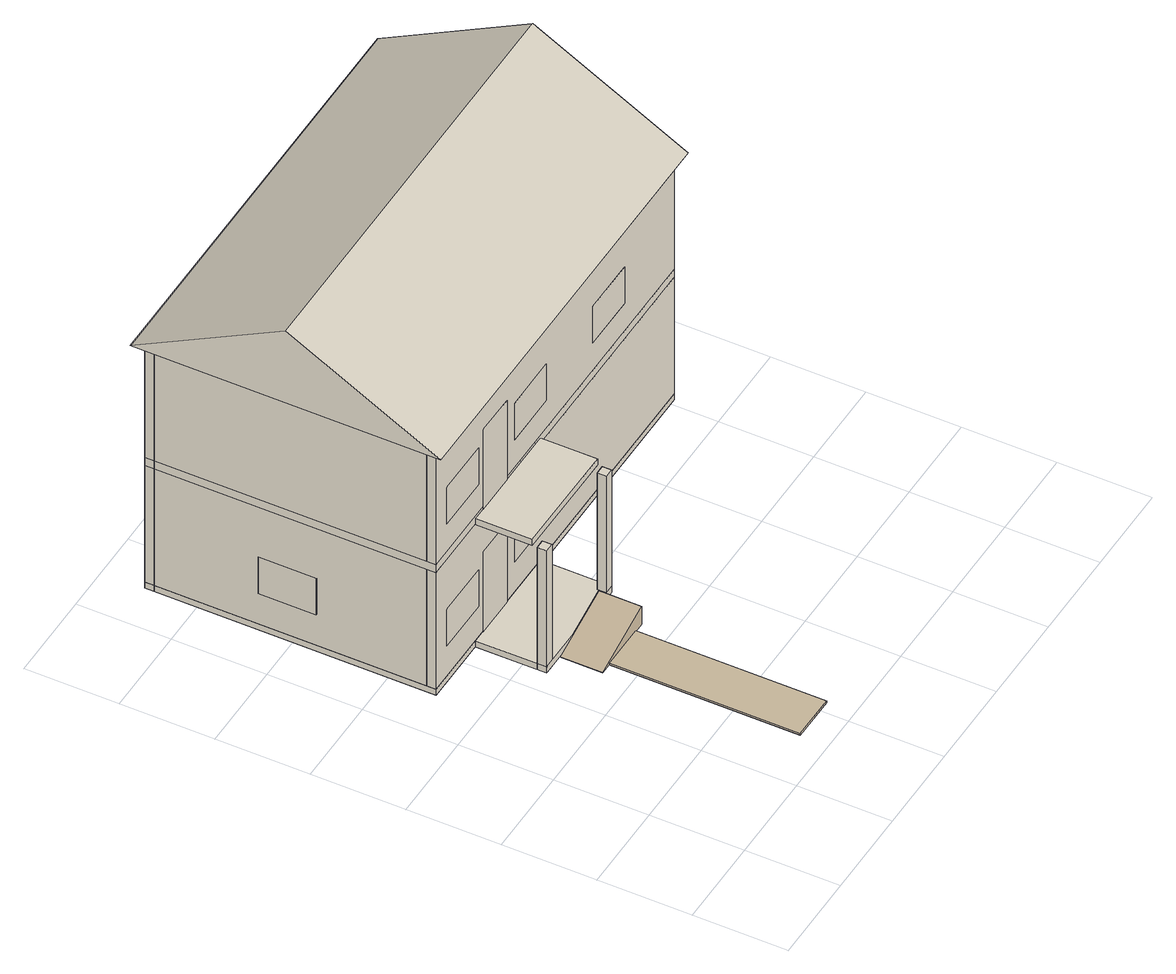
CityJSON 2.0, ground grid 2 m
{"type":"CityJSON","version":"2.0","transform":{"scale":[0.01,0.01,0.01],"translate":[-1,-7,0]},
"CityObjects":{
"building1":{"type":"Building","attributes":{"name":"Basic Two-Story House","building_type":"residential"},"children":["building1-1","building1-2","building1-3","building1-4","building1-5","building1-6","building1-7","building1-8","building1-9","building1-10","building1-11","building1-12","building1-13","building1-14","building1-15","building1-16","building1-17","building1-18","building1-19","building1-20","building1-21","building1-22","building1-23","building1-24","building1-25","building1-26","building1-27","building1-28","building1-29","building1-30","building1-31","building1-32","building1-33","building1-34"]},
"building1-1":{"type":"BuildingPart","attributes":{"name":"Ground Floor Slab","element_type":"slab","storey":"Ground Floor","dimensions_m":[9.14,6.1,0.15]},"parents":["building1"],"geometry":[{"type":"Solid","lod":"1","boundaries":[[[[0,1,2,3]],[[4,5,6,7]],[[0,4,7,1]],[[1,7,6,2]],[[2,6,5,3]],[[3,5,4,0]]]]}]},
"building1-2":{"type":"BuildingPart","attributes":{"name":"Exterior Walls - Ground Floor Front","element_type":"wall","storey":"Ground Floor","dimensions_m":[9.14,0.2,3.05]},"parents":["building1"],"geometry":[{"type":"Solid","lod":"1","boundaries":[[[[0,1,8,9]],[[10,11,12,13]],[[0,10,13,1]],[[1,13,12,8]],[[8,12,11,9]],[[9,11,10,0]]]]}]},
"building1-3":{"type":"BuildingPart","attributes":{"name":"Exterior Walls - Ground Floor Rear","element_type":"wall","storey":"Ground Floor","dimensions_m":[9.14,0.2,3.05]},"parents":["building1"],"geometry":[{"type":"Solid","lod":"1","boundaries":[[[[14,15,2,3]],[[16,17,18,19]],[[14,16,19,15]],[[15,19,18,2]],[[2,18,17,3]],[[3,17,16,14]]]]}]},
"building1-4":{"type":"BuildingPart","attributes":{"name":"Exterior Walls - Ground Floor Left","element_type":"wall","storey":"Ground Floor","dimensions_m":[6.1,0.2,3.05]},"parents":["building1"],"geometry":[{"type":"Solid","lod":"1","boundaries":[[[[20,21,3,0]],[[22,10,17,23]],[[20,22,23,21]],[[21,23,17,3]],[[3,17,10,0]],[[0,10,22,20]]]]}]},
"building1-5":{"type":"BuildingPart","attributes":{"name":"Exterior Walls - Ground Floor Right","element_type":"wall","storey":"Ground Floor","dimensions_m":[6.1,0.2,3.05]},"parents":["building1"],"geometry":[{"type":"Solid","lod":"1","boundaries":[[[[1,2,24,25]],[[13,26,27,18]],[[1,13,18,2]],[[2,18,27,24]],[[24,27,26,25]],[[25,26,13,1]]]]}]},
"building1-6":{"type":"BuildingPart","attributes":{"name":"Interior Partition Wall Longitudinal","element_type":"wall","storey":"Ground Floor","dimensions_m":[6.1,0.15,3.05]},"parents":["building1"],"geometry":[{"type":"Solid","lod":"1","boundaries":[[[[28,29,30,31]],[[32,33,34,35]],[[28,32,35,29]],[[29,35,34,30]],[[30,34,33,31]],[[31,33,32,28]]]]}]},
"building1-7":{"type":"BuildingPart","attributes":{"name":"Interior Partition Wall Transverse","element_type":"wall","storey":"Ground Floor","dimensions_m":[4.37,0.15,3.05]},"parents":["building1"],"geometry":[{"type":"Solid","lod":"1","boundaries":[[[[36,37,38,39]],[[40,41,42,43]],[[36,40,43,37]],[[37,43,42,38]],[[38,42,41,39]],[[39,41,40,36]]]]}]},
"building1-8":{"type":"BuildingPart","attributes":{"name":"Living Room","element_type":"room","storey":"Ground Floor","dimensions_m":[4.37,3.3,3.05]},"parents":["building1"],"geometry":[{"type":"Solid","lod":"1","boundaries":[[[[44,45,37,36]],[[46,40,43,47]],[[44,46,47,45]],[[45,47,43,37]],[[37,43,40,36]],[[36,40,46,44]]]]}]},
"building1-9":{"type":"BuildingPart","attributes":{"element_type":"room","storey":"Ground Floor","dimensions_m":[4.37,2.3,3.05]},"parents":["building1"],"geometry":[{"type":"Solid","lod":"1","boundaries":[[[[39,38,48,49]],[[41,50,51,42]],[[39,41,42,38]],[[38,42,51,48]],[[48,51,50,49]],[[49,50,41,39]]]]}]},
"building1-10":{"type":"BuildingPart","attributes":{"element_type":"room","storey":"Ground Floor","dimensions_m":[4.37,5.7,3.05]},"parents":["building1"],"geometry":[{"type":"Solid","lod":"1","boundaries":[[[[52,53,54,55]],[[56,57,58,59]],[[52,56,59,53]],[[53,59,58,54]],[[54,58,57,55]],[[55,57,56,52]]]]}]},
"building1-11":{"type":"BuildingPart","attributes":{"name":"Main Entrance Door","element_type":"door","storey":"Ground Floor","dimensions_m":[0.91,0.08,2.13]},"parents":["building1"],"geometry":[{"type":"Solid","lod":"1","boundaries":[[[[60,61,62,63]],[[64,65,66,67]],[[60,64,67,61]],[[61,67,66,62]],[[62,66,65,63]],[[63,65,64,60]]]]}]},
"building1-12":{"type":"BuildingPart","attributes":{"name":"Interior Bedroom Door","element_type":"door","storey":"Ground Floor","dimensions_m":[0.85,0.08,2.1]},"parents":["building1"],"geometry":[{"type":"Solid","lod":"1","boundaries":[[[[68,69,70,71]],[[72,73,74,75]],[[68,72,75,69]],[[69,75,74,70]],[[70,74,73,71]],[[71,73,72,68]]]]}]},
"building1-13":{"type":"BuildingPart","attributes":{"name":"Kitchen Doorway","element_type":"door","storey":"Ground Floor","dimensions_m":[0.08,0.9,2.1]},"parents":["building1"],"geometry":[{"type":"Solid","lod":"1","boundaries":[[[[76,77,78,79]],[[80,81,82,83]],[[76,80,83,77]],[[77,83,82,78]],[[78,82,81,79]],[[79,81,80,76]]]]}]},
"building1-14":{"type":"BuildingPart","attributes":{"name":"Front Windows - Left","element_type":"window","storey":"Ground Floor","dimensions_m":[1.22,0.08,0.91]},"parents":["building1"],"geometry":[{"type":"Solid","lod":"1","boundaries":[[[[84,85,86,87]],[[88,89,90,91]],[[84,88,91,85]],[[85,91,90,86]],[[86,90,89,87]],[[87,89,88,84]]]]}]},
"building1-15":{"type":"BuildingPart","attributes":{"name":"Front Windows - Right","element_type":"window","storey":"Ground Floor","dimensions_m":[1.22,0.08,0.91]},"parents":["building1"],"geometry":[{"type":"Solid","lod":"1","boundaries":[[[[92,93,94,95]],[[96,97,98,99]],[[92,96,99,93]],[[93,99,98,94]],[[94,98,97,95]],[[95,97,96,92]]]]}]},
"building1-16":{"type":"BuildingPart","attributes":{"name":"Side Windows - West","element_type":"window","storey":"Ground Floor","dimensions_m":[0.08,1.22,0.91]},"parents":["building1"],"geometry":[{"type":"Solid","lod":"1","boundaries":[[[[100,101,102,103]],[[104,105,106,107]],[[100,104,107,101]],[[101,107,106,102]],[[102,106,105,103]],[[103,105,104,100]]]]}]},
"building1-17":{"type":"BuildingPart","attributes":{"name":"Side Windows - East","element_type":"window","storey":"Ground Floor","dimensions_m":[0.08,1.22,0.91]},"parents":["building1"],"geometry":[{"type":"Solid","lod":"1","boundaries":[[[[108,109,110,111]],[[112,113,114,115]],[[108,112,115,109]],[[109,115,114,110]],[[110,114,113,111]],[[111,113,112,108]]]]}]},
"building1-18":{"type":"BuildingInstallation","attributes":{"name":"Interior Staircase","element_type":"stair","storey":"Ground Floor","dimensions_m":[3,1,3.05]},"parents":["building1"],"geometry":[{"type":"Solid","lod":"1","boundaries":[[[[116,117,118,119]],[[116,119,120]],[[117,121,118]],[[119,118,121,120]],[[116,120,121,117]]]]}]},
"building1-19":{"type":"BuildingPart","attributes":{"name":"Front Porch Slab","element_type":"slab","storey":"Ground Floor","dimensions_m":[2.5,1.5,0.15]},"parents":["building1"],"geometry":[{"type":"Solid","lod":"1","boundaries":[[[[122,123,124,125]],[[126,127,128,129]],[[122,126,129,123]],[[123,129,128,124]],[[124,128,127,125]],[[125,127,126,122]]]]}]},
"building1-20":{"type":"BuildingPart","attributes":{"name":"Porch Supporting Column Left","element_type":"column","storey":"Ground Floor","dimensions_m":[0.2,0.2,3.05]},"parents":["building1"],"geometry":[{"type":"Solid","lod":"1","boundaries":[[[[122,130,131,132]],[[133,134,135,136]],[[122,133,136,130]],[[130,136,135,131]],[[131,135,134,132]],[[132,134,133,122]]]]}]},
"building1-21":{"type":"BuildingPart","attributes":{"name":"Porch Supporting Column Right","element_type":"column","storey":"Ground Floor","dimensions_m":[0.2,0.2,3.05]},"parents":["building1"],"geometry":[{"type":"Solid","lod":"1","boundaries":[[[[137,123,138,139]],[[140,141,142,143]],[[137,140,143,123]],[[123,143,142,138]],[[138,142,141,139]],[[139,141,140,137]]]]}]},
"building1-22":{"type":"BuildingInstallation","attributes":{"name":"Porch Steps","element_type":"stair","storey":"Ground Floor","dimensions_m":[1.5,0.9,0.45]},"parents":["building1"],"geometry":[{"type":"Solid","lod":"1","boundaries":[[[[144,145,146,147]],[[144,147,148]],[[145,149,146]],[[147,146,149,148]],[[144,148,149,145]]]]}]},
"building1-23":{"type":"BuildingInstallation","attributes":{"name":"Entrance Pathway","element_type":"other","storey":"Ground Floor","dimensions_m":[1,4,0.05]},"parents":["building1"],"geometry":[{"type":"Solid","lod":"1","boundaries":[[[[150,151,152,153]],[[154,155,156,157]],[[150,154,157,151]],[[151,157,156,152]],[[152,156,155,153]],[[153,155,154,150]]]]}]},
"building1-24":{"type":"BuildingPart","attributes":{"name":"First Floor Intermediate Slab","element_type":"slab","storey":"First Floor","dimensions_m":[9.14,6.1,0.2]},"parents":["building1"],"geometry":[{"type":"Solid","lod":"1","boundaries":[[[[10,13,18,17]],[[158,159,160,161]],[[10,158,161,13]],[[13,161,160,18]],[[18,160,159,17]],[[17,159,158,10]]]]}]},
"building1-25":{"type":"BuildingPart","attributes":{"name":"Exterior Walls - First Floor Front","element_type":"wall","storey":"First Floor","dimensions_m":[9.14,0.2,3.05]},"parents":["building1"],"geometry":[{"type":"Solid","lod":"1","boundaries":[[[[10,13,12,11]],[[162,163,164,165]],[[10,162,165,13]],[[13,165,164,12]],[[12,164,163,11]],[[11,163,162,10]]]]}]},
"building1-26":{"type":"BuildingPart","attributes":{"name":"Exterior Walls - First Floor Rear","element_type":"wall","storey":"First Floor","dimensions_m":[9.14,0.2,3.05]},"parents":["building1"],"geometry":[{"type":"Solid","lod":"1","boundaries":[[[[16,19,18,17]],[[166,167,168,169]],[[16,166,169,19]],[[19,169,168,18]],[[18,168,167,17]],[[17,167,166,16]]]]}]},
"building1-27":{"type":"BuildingPart","attributes":{"name":"Exterior Walls - First Floor Left","element_type":"wall","storey":"First Floor","dimensions_m":[6.1,0.2,3.05]},"parents":["building1"],"geometry":[{"type":"Solid","lod":"1","boundaries":[[[[22,23,17,10]],[[170,162,167,171]],[[22,170,171,23]],[[23,171,167,17]],[[17,167,162,10]],[[10,162,170,22]]]]}]},
"building1-28":{"type":"BuildingPart","attributes":{"name":"Exterior Walls - First Floor Right","element_type":"wall","storey":"First Floor","dimensions_m":[6.1,0.2,3.05]},"parents":["building1"],"geometry":[{"type":"Solid","lod":"1","boundaries":[[[[13,18,27,26]],[[165,172,173,168]],[[13,165,168,18]],[[18,168,173,27]],[[27,173,172,26]],[[26,172,165,13]]]]}]},
"building1-29":{"type":"BuildingPart","attributes":{"name":"Balcony Slab","element_type":"slab","storey":"First Floor","dimensions_m":[2.5,1.2,0.15]},"parents":["building1"],"geometry":[{"type":"Solid","lod":"1","boundaries":[[[[174,175,176,177]],[[178,179,180,181]],[[174,178,181,175]],[[175,181,180,176]],[[176,180,179,177]],[[177,179,178,174]]]]}]},
"building1-30":{"type":"BuildingPart","attributes":{"name":"Balcony Door","element_type":"door","storey":"First Floor","dimensions_m":[0.91,0.08,2.13]},"parents":["building1"],"geometry":[{"type":"Solid","lod":"1","boundaries":[[[[182,183,184,185]],[[186,187,188,189]],[[182,186,189,183]],[[183,189,188,184]],[[184,188,187,185]],[[185,187,186,182]]]]}]},
"building1-31":{"type":"BuildingPart","attributes":{"name":"Upper Floor Window 1","element_type":"window","storey":"First Floor","dimensions_m":[1.22,0.08,0.91]},"parents":["building1"],"geometry":[{"type":"Solid","lod":"1","boundaries":[[[[190,191,192,193]],[[194,195,196,197]],[[190,194,197,191]],[[191,197,196,192]],[[192,196,195,193]],[[193,195,194,190]]]]}]},
"building1-32":{"type":"BuildingPart","attributes":{"name":"Upper Floor Window 2","element_type":"window","storey":"First Floor","dimensions_m":[1.22,0.08,0.91]},"parents":["building1"],"geometry":[{"type":"Solid","lod":"1","boundaries":[[[[198,199,200,201]],[[202,203,204,205]],[[198,202,205,199]],[[199,205,204,200]],[[200,204,203,201]],[[201,203,202,198]]]]}]},
"building1-33":{"type":"BuildingPart","attributes":{"name":"Upper Floor Window 3","element_type":"window","storey":"First Floor","dimensions_m":[1.22,0.08,0.91]},"parents":["building1"],"geometry":[{"type":"Solid","lod":"1","boundaries":[[[[206,207,208,209]],[[210,211,212,213]],[[206,210,213,207]],[[207,213,212,208]],[[208,212,211,209]],[[209,211,210,206]]]]}]},
"building1-34":{"type":"BuildingPart","attributes":{"name":"Sloped Roof","element_type":"roof","storey":"First Floor","dimensions_m":[9.5,6.5,1.8]},"parents":["building1"],"geometry":[{"type":"Solid","lod":"2","boundaries":[[[[214,215,216,217]],[[214,217,218,219]],[[215,219,218,216]],[[214,219,215]],[[217,216,218]]]]}]}
},
"vertices":[
[100,700,0],[1014,700,0],[1014,1310,0],[100,1310,0],[100,700,15],[100,1310,15],[1014,1310,15],[1014,700,15],
[1014,720,0],[100,720,0],[100,700,305],[100,720,305],[1014,720,305],[1014,700,305],
[100,1290,0],[1014,1290,0],[100,1290,305],[100,1310,305],[1014,1310,305],[1014,1290,305],
[120,700,0],[120,1310,0],[120,700,305],[120,1310,305],
[994,1310,0],[994,700,0],[994,700,305],[994,1310,305],
[557,700,0],[557,1310,0],[542,1310,0],[542,700,0],[557,700,305],[542,700,305],[542,1310,305],[557,1310,305],
[120,1050,0],[557,1050,0],[557,1065,0],[120,1065,0],[120,1050,305],[120,1065,305],[557,1065,305],[557,1050,305],
[120,720,0],[557,720,0],[120,720,305],[557,720,305],
[557,1295,0],[120,1295,0],[120,1295,305],[557,1295,305],
[572,720,0],[1009,720,0],[1009,1290,0],[572,1290,0],[572,720,305],[572,1290,305],[1009,1290,305],[1009,720,305],
[280,699,0],[371,699,0],[371,707,0],[280,707,0],[280,699,213],[280,707,213],[371,707,213],[371,699,213],
[300,1046,0],[385,1046,0],[385,1054,0],[300,1054,0],[300,1046,210],[300,1054,210],[385,1054,210],[385,1046,210],
[553,850,0],[561,850,0],[561,940,0],[553,940,0],[553,850,210],[553,940,210],[561,940,210],[561,850,210],
[140,699,91],[262,699,91],[262,707,91],[140,707,91],[140,699,182],[140,707,182],[262,707,182],[262,699,182],
[400,699,91],[522,699,91],[522,707,91],[400,707,91],[400,699,182],[400,707,182],[522,707,182],[522,699,182],
[99,950,91],[107,950,91],[107,1072,91],[99,1072,91],[99,950,182],[99,1072,182],[107,1072,182],[107,950,182],
[1007,950,91],[1015,950,91],[1015,1072,91],[1007,1072,91],[1007,950,182],[1007,1072,182],[1015,1072,182],[1015,950,182],
[450,800,0],[450,900,0],[750,900,0],[750,800,0],[750,800,305],[750,900,305],
[250,550,0],[500,550,0],[500,700,0],[250,700,0],[250,550,15],[250,700,15],[500,700,15],[500,550,15],
[270,550,0],[270,570,0],[250,570,0],[250,550,305],[250,570,305],[270,570,305],[270,550,305],
[480,550,0],[500,570,0],[480,570,0],[480,550,305],[480,570,305],[500,570,305],[500,550,305],
[300,460,0],[300,550,0],[450,550,0],[450,460,0],[450,460,45],[450,550,45],
[325,60,0],[425,60,0],[425,460,0],[325,460,0],[325,60,5],[325,460,5],[425,460,5],[425,60,5],
[100,700,325],[100,1310,325],[1014,1310,325],[1014,700,325],
[100,700,610],[100,720,610],[1014,720,610],[1014,700,610],
[100,1290,610],[100,1310,610],[1014,1310,610],[1014,1290,610],
[120,700,610],[120,1310,610],
[994,700,610],[994,1310,610],
[250,580,305],[500,580,305],[500,700,305],[250,700,305],[250,580,320],[250,700,320],[500,700,320],[500,580,320],
[280,699,305],[371,699,305],[371,707,305],[280,707,305],[280,699,518],[280,707,518],[371,707,518],[371,699,518],
[140,699,396],[262,699,396],[262,707,396],[140,707,396],[140,699,487],[140,707,487],[262,707,487],[262,699,487],
[400,699,396],[522,699,396],[522,707,396],[400,707,396],[400,699,487],[400,707,487],[522,707,487],[522,699,487],
[700,699,396],[822,699,396],[822,707,396],[700,707,396],[700,699,487],[700,707,487],[822,707,487],[822,699,487],
[82,680,610],[82,1330,610],[1032,1330,610],[1032,680,610],[1032,1005,790],[82,1005,790]
]}
